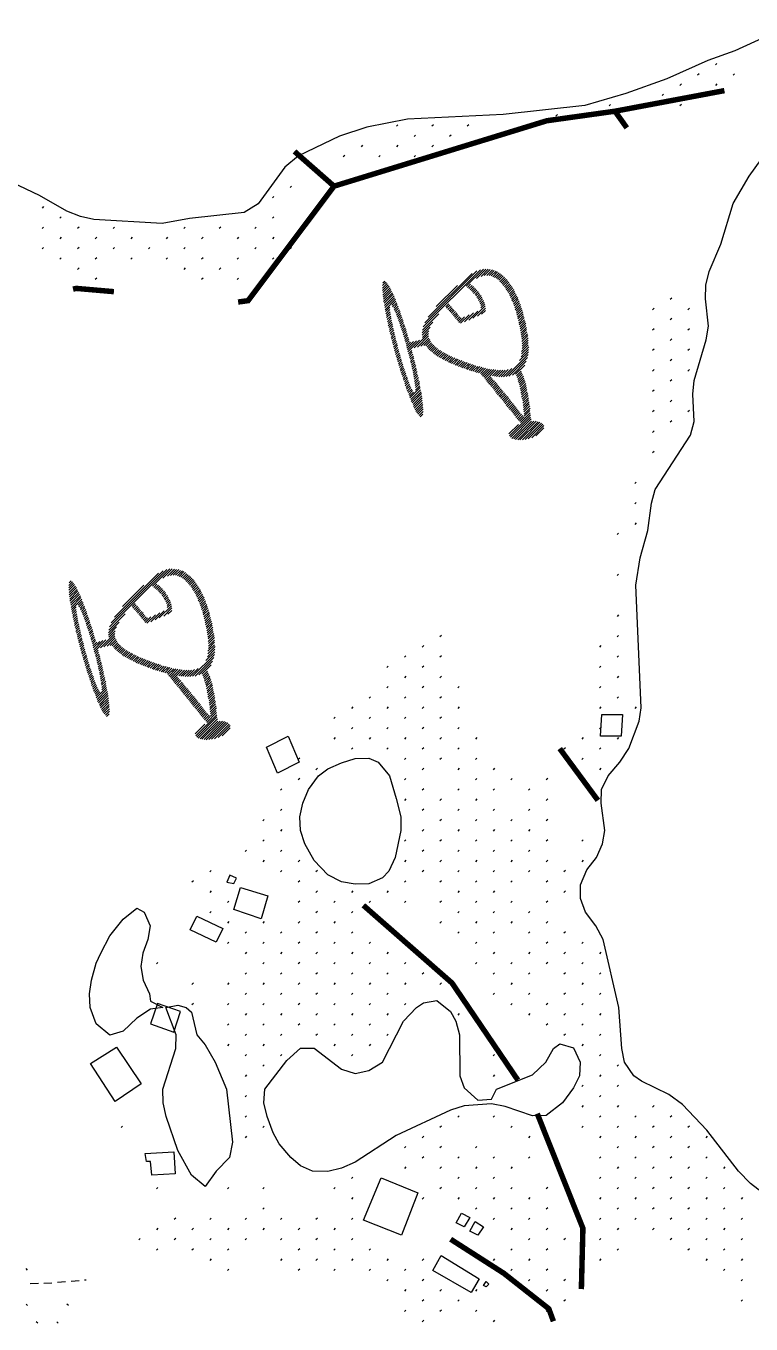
# Model space of a CAD drawing. Header units: millimetres. Extents: x -1 to 1201, y -1 to 901.
# Drawn here: x 820.7 to 927.1, y 426.7 to 617.2 of the extents above; entities that cross this region are included whole.
import ezdxf

# ---------------------------------------------------------------- set-up
doc = ezdxf.new("R2010")
doc.units = ezdxf.units.MM
doc.layers.add('ETCH', color=7, linetype='CONTINUOUS')
doc.layers.add('SCORE', color=5, linetype='CONTINUOUS')

msp = doc.modelspace()

# ---------------------------------------------------------------- linework, layer by layer
at = {"layer": 'ETCH'}
for points in [[(922.056, 611.65), (921.844, 611.438)], [(919.458, 610.15), (919.246, 609.938)], [(924.654, 610.15), (924.442, 609.938)], [(916.86, 608.65), (916.648, 608.438)], [(922.056, 608.65), (921.844, 608.438)], [(914.262, 607.15), (914.05, 606.938)], [(919.458, 607.15), (919.246, 606.938)], [(898.674, 604.15), (898.462, 603.938)], [(906.468, 605.65), (906.256, 605.438)], [(916.86, 605.65), (916.648, 605.438)], [(875.292, 602.65), (875.08, 602.438)], [(880.488, 602.65), (880.276, 602.438)], [(885.684, 602.65), (885.472, 602.438)], [(877.89, 601.15), (877.678, 600.938)], [(883.086, 601.15), (882.874, 600.938)], [(867.498, 598.15), (867.286, 597.938)], [(870.096, 599.65), (869.884, 599.438)], [(872.694, 598.15), (872.482, 597.938)], [(875.292, 599.65), (875.08, 599.438)], [(877.89, 598.15), (877.678, 597.938)], [(880.488, 599.65), (880.276, 599.438)], [(859.704, 593.65), (859.492, 593.438)], [(823.332, 590.65), (823.12, 590.438)], [(857.106, 592.15), (856.894, 591.938)], [(825.93, 589.15), (825.718, 588.938)], [(857.106, 589.15), (856.894, 588.938)], [(862.302, 589.15), (862.09, 588.938)], [(823.332, 587.65), (823.12, 587.438)], [(828.528, 587.65), (828.316, 587.438)], [(833.724, 587.65), (833.512, 587.438)], [(844.116, 587.65), (843.904, 587.438)], [(849.312, 587.65), (849.1, 587.438)], [(854.508, 587.65), (854.296, 587.438)], [(825.93, 586.15), (825.718, 585.938)], [(831.126, 586.15), (830.914, 585.938)], [(836.322, 586.15), (836.11, 585.938)], [(841.518, 586.15), (841.306, 585.938)], [(846.714, 586.15), (846.502, 585.938)], [(851.91, 586.15), (851.698, 585.938)], [(857.106, 586.15), (856.894, 585.938)], [(823.332, 584.65), (823.12, 584.438)], [(825.93, 583.15), (825.718, 582.938)], [(828.528, 584.65), (828.316, 584.438)], [(831.126, 583.15), (830.914, 582.938)], [(833.724, 584.65), (833.512, 584.438)], [(836.322, 583.15), (836.11, 582.938)], [(838.92, 584.65), (838.708, 584.438)], [(841.518, 583.15), (841.306, 582.938)], [(844.116, 584.65), (843.904, 584.438)], [(846.714, 583.15), (846.502, 582.938)], [(851.91, 583.15), (851.698, 582.938)], [(854.508, 584.65), (854.296, 584.438)], [(857.106, 583.15), (856.894, 582.938)], [(859.704, 584.65), (859.492, 584.438)], [(828.528, 581.65), (828.316, 581.438)], [(844.116, 581.65), (843.904, 581.438)], [(849.312, 581.65), (849.1, 581.438)], [(879, 572.99), (887.4, 581.39)], [(879.24, 573.58), (886.88, 581.22)], [(885.32, 578.95), (887.84, 581.47)], [(886.84, 580.12), (888.2, 581.48)], [(887.48, 580.41), (888.52, 581.45)], [(887.96, 580.53), (888.84, 581.41)], [(888.32, 580.54), (889.16, 581.38)], [(888.68, 580.55), (889.4, 581.27)], [(888.96, 580.47), (889.68, 581.19)], [(889.2, 580.36), (889.92, 581.08)], [(831.126, 580.15), (830.914, 579.938)], [(846.714, 580.15), (846.502, 579.938)], [(851.91, 580.15), (851.698, 579.938)], [(873.04, 579.05), (873.56, 579.57)], [(873.04, 578.69), (873.72, 579.37)], [(873.04, 578.34), (873.88, 579.18)], [(873.08, 579.44), (873.36, 579.72)], [(879.72, 574.41), (886.16, 580.85)], [(880.92, 575.97), (884.04, 579.09)], [(885.48, 578.76), (885.96, 579.24)], [(885.68, 578.61), (886.16, 579.09)], [(889.44, 580.25), (890.12, 580.93)], [(889.68, 580.13), (890.32, 580.77)], [(889.88, 579.98), (890.52, 580.62)], [(890.08, 579.83), (890.72, 580.47)], [(890.24, 579.63), (890.92, 580.31)], [(890.44, 579.48), (891.08, 580.12)], [(890.6, 579.28), (891.28, 579.96)], [(890.75, 579.08), (891.43, 579.76)], [(890.9, 578.88), (891.58, 579.56)], [(891.06, 578.68), (891.7, 579.32)], [(891.17, 578.44), (891.85, 579.12)], [(873.08, 578.03), (874, 578.95)], [(873.08, 577.67), (874.16, 578.75)], [(873.12, 577.36), (874.24, 578.48)], [(873.16, 577.05), (874.36, 578.25)], [(873.2, 576.73), (874.48, 578.01)], [(873.28, 576.46), (874.6, 577.78)], [(873.32, 576.15), (874.72, 577.55)], [(873.36, 575.83), (874.8, 577.27)], [(885.88, 578.45), (886.36, 578.93)], [(886.08, 578.3), (886.52, 578.74)], [(886.24, 578.11), (886.72, 578.59)], [(886.4, 577.91), (886.88, 578.39)], [(886.6, 577.76), (887.04, 578.2)], [(886.72, 577.53), (887.2, 578.01)], [(886.88, 577.33), (887.32, 577.77)], [(887, 577.1), (887.48, 577.58)], [(887.12, 576.87), (887.6, 577.35)], [(891.32, 578.24), (892, 578.92)], [(891.48, 578.04), (892.16, 578.72)], [(891.59, 577.8), (892.27, 578.48)], [(891.7, 577.56), (892.38, 578.24)], [(891.82, 577.32), (892.5, 578)], [(891.93, 577.08), (892.61, 577.76)], [(892, 576.8), (892.72, 577.52)], [(892.16, 576.6), (892.88, 577.32)], [(915.446, 577.22), (915.234, 577.007)], [(873.4, 575.52), (874.92, 577.04)], [(873.48, 575.25), (874.12, 575.89)], [(873.52, 574.93), (874.12, 575.53)], [(874.4, 576.17), (875, 576.77)], [(874.52, 575.93), (875.12, 576.53)], [(874.68, 575.74), (875.2, 576.26)], [(874.76, 575.47), (875.32, 576.03)], [(874.88, 575.23), (875.4, 575.75)], [(875, 575), (875.52, 575.52)], [(882.32, 575.95), (882.76, 576.39)], [(882.44, 575.72), (882.92, 576.2)], [(882.6, 575.53), (883.08, 576.01)], [(882.8, 575.37), (883.24, 575.81)], [(882.96, 575.18), (883.4, 575.62)], [(883.12, 574.99), (883.56, 575.43)], [(885.67, 574), (886.99, 575.32)], [(886.3, 574.28), (888.1, 576.08)], [(886.94, 574.56), (888.14, 575.76)], [(887.24, 576.63), (887.72, 577.11)], [(887.36, 576.4), (887.84, 576.88)], [(887.44, 576.12), (887.96, 576.64)], [(887.47, 575.8), (888.03, 576.36)], [(887.57, 574.84), (888.13, 575.4)], [(892.23, 576.32), (892.95, 577.04)], [(892.35, 576.08), (893.07, 576.8)], [(892.42, 575.8), (893.14, 576.52)], [(892.49, 575.52), (893.25, 576.28)], [(892.61, 575.28), (893.33, 576)], [(892.68, 575), (893.44, 575.76)], [(892.75, 574.72), (893.51, 575.48)], [(912.848, 575.72), (912.636, 575.507)], [(918.044, 575.72), (917.832, 575.507)], [(873.6, 574.66), (874.16, 575.22)], [(873.64, 574.35), (874.2, 574.91)], [(873.72, 574.07), (874.24, 574.59)], [(873.76, 573.76), (874.32, 574.32)], [(873.84, 573.48), (874.36, 574)], [(873.88, 573.17), (874.4, 573.69)], [(873.96, 572.9), (874.48, 573.42)], [(875.08, 574.72), (875.6, 575.24)], [(875.2, 574.49), (875.68, 574.97)], [(875.28, 574.22), (875.76, 574.7)], [(875.36, 573.94), (875.88, 574.46)], [(875.48, 573.71), (875.96, 574.19)], [(875.56, 573.44), (876.04, 573.92)], [(875.64, 573.16), (876.12, 573.64)], [(875.72, 572.89), (876.2, 573.37)], [(878.84, 572.12), (880.4, 573.68)], [(878.88, 572.51), (881.28, 574.91)], [(883.28, 574.79), (883.72, 575.23)], [(883.44, 574.6), (883.92, 575.08)], [(883.6, 574.41), (884.04, 574.85)], [(883.76, 574.21), (884.2, 574.65)], [(883.92, 574.02), (884.36, 574.46)], [(884.08, 573.83), (884.56, 574.31)], [(884.24, 573.63), (885.08, 574.47)], [(884.48, 573.52), (885.72, 574.76)], [(885.04, 573.72), (886.36, 575.04)], [(892.83, 574.44), (893.59, 575.2)], [(892.9, 574.16), (893.66, 574.92)], [(892.97, 573.88), (893.73, 574.64)], [(893.01, 573.56), (893.81, 574.36)], [(893.08, 573.28), (893.84, 574.04)], [(893.15, 573), (893.95, 573.8)], [(893.23, 572.72), (894.03, 573.52)], [(915.446, 574.22), (915.234, 574.007)], [(874.04, 572.62), (874.56, 573.14)], [(874.08, 572.31), (874.6, 572.83)], [(874.16, 572.04), (874.68, 572.56)], [(874.24, 571.76), (874.72, 572.24)], [(874.28, 571.45), (874.8, 571.97)], [(874.36, 571.18), (874.88, 571.7)], [(875.8, 572.62), (876.32, 573.14)], [(875.92, 572.38), (876.4, 572.86)], [(876, 572.11), (876.48, 572.59)], [(876.08, 571.84), (876.56, 572.32)], [(876.16, 571.56), (876.64, 572.04)], [(876.24, 571.29), (876.72, 571.77)], [(876.32, 571.01), (876.8, 571.49)], [(877.68, 569.9), (879.8, 572.02)], [(878.16, 570.03), (879.8, 571.67)], [(878.84, 571.77), (880.04, 572.97)], [(878.88, 571.45), (879.84, 572.41)], [(893.26, 572.4), (894.06, 573.2)], [(893.3, 572.08), (894.14, 572.92)], [(893.37, 571.8), (894.17, 572.6)], [(893.4, 571.48), (894.2, 572.28)], [(893.47, 570.84), (894.35, 571.72)], [(893.48, 571.2), (894.28, 572)], [(912.848, 572.72), (912.636, 572.507)], [(918.044, 572.72), (917.832, 572.507)], [(874.44, 570.9), (874.92, 571.38)], [(874.52, 570.63), (875, 571.11)], [(874.6, 570.36), (875.08, 570.84)], [(874.64, 570.04), (875.16, 570.56)], [(874.72, 569.77), (875.24, 570.29)], [(874.8, 569.49), (875.28, 569.97)], [(874.88, 569.22), (875.36, 569.7)], [(876.4, 570.74), (876.88, 571.22)], [(876.48, 570.47), (876.96, 570.95)], [(876.56, 570.19), (877.12, 570.75)], [(876.6, 569.88), (877.56, 570.84)], [(876.68, 569.61), (878.04, 570.97)], [(876.76, 569.33), (878.48, 571.05)], [(878.64, 570.15), (879.84, 571.35)], [(879.08, 570.24), (879.96, 571.12)], [(879.4, 570.21), (880.08, 570.89)], [(879.56, 570.01), (880.2, 570.65)], [(879.72, 569.82), (880.36, 570.46)], [(879.88, 569.63), (880.56, 570.31)], [(880.08, 569.47), (880.72, 570.11)], [(880.28, 569.32), (880.92, 569.96)], [(880.48, 569.16), (881.12, 569.8)], [(880.67, 569), (881.31, 569.64)], [(893.35, 568.6), (894.43, 569.68)], [(893.44, 569.4), (894.4, 570.36)], [(893.44, 569.04), (894.48, 570.08)], [(893.49, 569.8), (894.41, 570.72)], [(893.5, 570.52), (894.38, 571.4)], [(893.5, 570.16), (894.38, 571.04)], [(912.848, 569.72), (912.636, 569.507)], [(915.446, 571.22), (915.234, 571.007)], [(918.044, 569.72), (917.832, 569.507)], [(874.96, 568.95), (875.44, 569.43)], [(875.04, 568.67), (875.52, 569.15)], [(875.12, 568.4), (875.6, 568.88)], [(875.2, 568.13), (875.68, 568.61)], [(875.28, 567.85), (875.76, 568.33)], [(875.36, 567.58), (875.84, 568.06)], [(875.44, 567.31), (875.92, 567.79)], [(876.84, 569.06), (877.32, 569.54)], [(876.92, 568.79), (877.4, 569.27)], [(877, 568.51), (877.48, 568.99)], [(877.08, 568.24), (877.56, 568.72)], [(877.12, 567.93), (877.64, 568.45)], [(877.2, 567.65), (877.68, 568.13)], [(877.28, 567.38), (877.76, 567.86)], [(880.86, 568.84), (881.54, 569.52)], [(881.06, 568.68), (881.74, 569.36)], [(881.29, 568.56), (881.97, 569.24)], [(881.52, 568.44), (882.2, 569.12)], [(881.76, 568.32), (882.44, 569)], [(881.99, 568.2), (882.67, 568.88)], [(882.22, 568.08), (882.9, 568.76)], [(882.46, 567.96), (883.14, 568.64)], [(882.69, 567.84), (883.37, 568.52)], [(882.92, 567.72), (883.64, 568.44)], [(883.16, 567.6), (883.88, 568.32)], [(883.43, 567.52), (884.15, 568.24)], [(883.67, 567.4), (884.39, 568.12)], [(883.94, 567.32), (884.66, 568.04)], [(884.17, 567.2), (884.89, 567.92)], [(884.45, 567.12), (885.17, 567.84)], [(884.68, 567), (885.44, 567.76)], [(891.18, 565.72), (894.38, 568.92)], [(891.57, 565.76), (894.29, 568.48)], [(892.08, 565.92), (894.12, 567.96)], [(893.14, 568.04), (894.42, 569.32)], [(915.446, 568.22), (915.234, 568.007)], [(875.52, 567.03), (876, 567.51)], [(875.6, 566.76), (876.08, 567.24)], [(875.68, 566.49), (876.16, 566.97)], [(875.76, 566.21), (876.28, 566.73)], [(875.88, 565.98), (876.36, 566.46)], [(875.96, 565.71), (876.44, 566.19)], [(876.04, 565.43), (876.52, 565.91)], [(877.32, 567.07), (877.84, 567.59)], [(877.4, 566.79), (877.92, 567.31)], [(877.48, 566.52), (877.96, 567)], [(877.52, 566.2), (878.04, 566.72)], [(877.59, 565.92), (878.11, 566.44)], [(877.62, 565.6), (878.14, 566.12)], [(877.7, 565.32), (878.22, 565.84)], [(884.95, 566.92), (885.67, 567.64)], [(885.23, 566.84), (885.95, 567.56)], [(885.46, 566.72), (886.22, 567.48)], [(885.73, 566.64), (886.49, 567.4)], [(886.01, 566.56), (886.73, 567.28)], [(886.28, 566.48), (887, 567.2)], [(886.55, 566.4), (887.31, 567.16)], [(886.83, 566.32), (887.59, 567.08)], [(887.1, 566.24), (887.86, 567)], [(887.38, 566.16), (888.14, 566.92)], [(887.53, 565.96), (888.41, 566.84)], [(887.68, 565.76), (888.72, 566.8)], [(887.88, 565.6), (889.04, 566.76)], [(888.03, 565.4), (889.35, 566.72)], [(888.18, 565.2), (889.66, 566.68)], [(889.14, 565.8), (889.98, 566.64)], [(889.45, 565.76), (890.33, 566.64)], [(889.76, 565.72), (890.68, 566.64)], [(890.08, 565.68), (891.04, 566.64)], [(890.43, 565.68), (891.47, 566.72)], [(890.78, 565.68), (891.98, 566.88)], [(892.56, 566.04), (893.92, 567.4)], [(892.67, 565.8), (893.35, 566.48)], [(892.79, 565.56), (893.47, 566.24)], [(892.86, 565.28), (893.58, 566)], [(892.93, 565), (893.69, 565.76)], [(912.848, 566.72), (912.636, 566.507)], [(918.044, 566.72), (917.832, 566.507)], [(876.12, 565.16), (876.64, 565.68)], [(876.24, 564.92), (876.72, 565.4)], [(876.31, 564.64), (876.79, 565.12)], [(876.38, 564.36), (876.9, 564.88)], [(876.5, 564.12), (876.98, 564.6)], [(876.57, 563.84), (877.09, 564.36)], [(876.64, 563.56), (877.2, 564.12)], [(876.8, 563.36), (877.32, 563.88)], [(877.06, 562.56), (878.58, 564.08)], [(877.73, 565), (878.29, 565.56)], [(877.76, 564.68), (878.32, 565.24)], [(877.84, 564.4), (878.44, 565)], [(877.86, 563.72), (878.5, 564.36)], [(877.87, 564.08), (878.47, 564.68)], [(888.34, 565), (888.98, 565.64)], [(888.49, 564.8), (889.13, 565.44)], [(888.64, 564.6), (889.28, 565.24)], [(888.84, 564.44), (889.48, 565.08)], [(888.99, 564.24), (889.63, 564.88)], [(889.14, 564.04), (889.78, 564.68)], [(889.3, 563.84), (889.94, 564.48)], [(889.45, 563.64), (890.09, 564.28)], [(889.6, 563.44), (890.24, 564.08)], [(889.76, 563.24), (890.44, 563.92)], [(893.01, 564.72), (893.77, 565.48)], [(893.12, 564.48), (893.88, 565.24)], [(893.19, 564.2), (893.95, 564.96)], [(893.23, 563.88), (894.03, 564.68)], [(893.3, 563.6), (894.1, 564.4)], [(893.33, 563.28), (894.13, 564.08)], [(915.446, 565.22), (915.234, 565.007)], [(876.87, 563.08), (877.43, 563.64)], [(876.98, 562.84), (877.58, 563.44)], [(877.17, 562.32), (878.61, 563.76)], [(877.24, 562.04), (878.68, 563.48)], [(877.4, 561.84), (878.76, 563.2)], [(877.51, 561.6), (878.79, 562.88)], [(877.59, 561.32), (878.83, 562.56)], [(877.7, 561.08), (878.86, 562.24)], [(889.91, 563.04), (890.59, 563.72)], [(890.07, 562.84), (890.75, 563.52)], [(890.26, 562.68), (890.9, 563.32)], [(890.41, 562.48), (891.05, 563.12)], [(890.57, 562.28), (891.21, 562.92)], [(890.72, 562.08), (891.4, 562.76)], [(890.87, 561.88), (891.55, 562.56)], [(891.03, 561.68), (891.71, 562.36)], [(891.18, 561.48), (891.86, 562.16)], [(891.33, 561.28), (892.01, 561.96)], [(893.41, 563), (894.21, 563.8)], [(893.44, 562.68), (894.24, 563.48)], [(893.51, 562.4), (894.35, 563.24)], [(893.59, 562.12), (894.39, 562.92)], [(893.62, 561.8), (894.42, 562.6)], [(893.66, 561.48), (894.46, 562.28)], [(893.69, 561.16), (894.53, 562)], [(912.848, 563.72), (912.636, 563.507)], [(915.446, 562.22), (915.234, 562.007)], [(877.81, 560.84), (878.89, 561.92)], [(877.93, 560.6), (878.93, 561.6)], [(878.08, 560.4), (878.96, 561.28)], [(878.23, 560.2), (878.99, 560.96)], [(878.39, 560), (878.99, 560.6)], [(878.54, 559.8), (878.94, 560.2)], [(891.49, 561.08), (892.17, 561.76)], [(891.64, 560.88), (892.32, 561.56)], [(891.65, 557), (894.73, 560.08)], [(891.83, 560.72), (892.47, 561.36)], [(891.99, 560.52), (892.63, 561.16)], [(892.14, 560.32), (892.78, 560.96)], [(892.3, 560.12), (892.94, 560.76)], [(892.45, 559.92), (893.09, 560.56)], [(892.6, 559.72), (893.24, 560.36)], [(892.76, 559.52), (893.44, 560.2)], [(893.26, 558.96), (894.7, 560.4)], [(893.72, 560.84), (894.56, 561.68)], [(893.76, 560.52), (894.64, 561.4)], [(893.79, 560.2), (894.67, 561.08)], [(893.82, 559.88), (894.66, 560.72)], [(912.848, 560.72), (912.636, 560.507)], [(918.044, 560.72), (917.832, 560.507)], [(891.58, 557.28), (892.98, 558.68)], [(891.8, 556.8), (894.76, 559.76)], [(892, 556.64), (894.84, 559.48)], [(892.27, 556.56), (894.87, 559.16)], [(892.54, 556.48), (895.22, 559.16)], [(892.86, 556.44), (895.58, 559.16)], [(892.91, 559.32), (893.59, 560)], [(893.1, 559.16), (893.74, 559.8)], [(893.17, 556.4), (895.85, 559.08)], [(893.56, 556.44), (896.12, 559)], [(893.96, 556.48), (896.36, 558.88)], [(894.39, 556.56), (896.55, 558.72)], [(894.91, 556.72), (896.71, 558.52)], [(895.54, 557), (896.7, 558.16)], [(915.446, 559.22), (915.234, 559.007)], [(912.848, 557.72), (912.636, 557.507)], [(912.848, 554.72), (912.636, 554.507)], [(910.25, 550.22), (910.038, 550.007)], [(910.25, 547.22), (910.038, 547.007)], [(910.25, 544.22), (910.038, 544.007)], [(907.652, 542.72), (907.44, 542.507)], [(833, 528.99), (841.4, 537.39)], [(833.24, 529.58), (840.88, 537.22)], [(839.32, 534.95), (841.84, 537.47)], [(840.84, 536.12), (842.2, 537.48)], [(841.48, 536.41), (842.52, 537.45)], [(841.96, 536.53), (842.84, 537.41)], [(842.32, 536.54), (843.16, 537.38)], [(842.68, 536.55), (843.4, 537.27)], [(842.96, 536.47), (843.68, 537.19)], [(827.04, 535.05), (827.56, 535.57)], [(827.04, 534.69), (827.72, 535.37)], [(827.08, 535.44), (827.36, 535.72)], [(833.72, 530.41), (840.16, 536.85)], [(843.2, 536.36), (843.92, 537.08)], [(843.44, 536.25), (844.12, 536.93)], [(843.68, 536.13), (844.32, 536.77)], [(843.88, 535.98), (844.52, 536.62)], [(844.08, 535.83), (844.72, 536.47)], [(844.24, 535.63), (844.92, 536.31)], [(844.44, 535.48), (845.08, 536.12)], [(844.6, 535.28), (845.28, 535.96)], [(844.75, 535.08), (845.43, 535.76)], [(844.9, 534.88), (845.58, 535.56)], [(845.06, 534.68), (845.7, 535.32)], [(907.652, 536.72), (907.44, 536.507)], [(827.04, 534.34), (827.88, 535.18)], [(827.08, 534.03), (828, 534.95)], [(827.08, 533.67), (828.16, 534.75)], [(827.12, 533.36), (828.24, 534.48)], [(827.16, 533.05), (828.36, 534.25)], [(827.2, 532.73), (828.48, 534.01)], [(827.28, 532.46), (828.6, 533.78)], [(827.32, 532.15), (828.72, 533.55)], [(834.92, 531.97), (838.04, 535.09)], [(839.48, 534.76), (839.96, 535.24)], [(839.68, 534.61), (840.16, 535.09)], [(839.88, 534.45), (840.36, 534.93)], [(840.08, 534.3), (840.52, 534.74)], [(840.24, 534.11), (840.72, 534.59)], [(840.4, 533.91), (840.88, 534.39)], [(840.6, 533.76), (841.04, 534.2)], [(840.72, 533.53), (841.2, 534.01)], [(840.88, 533.33), (841.32, 533.77)], [(841, 533.1), (841.48, 533.58)], [(845.17, 534.44), (845.85, 535.12)], [(845.32, 534.24), (846, 534.92)], [(845.48, 534.04), (846.16, 534.72)], [(845.59, 533.8), (846.27, 534.48)], [(845.7, 533.56), (846.38, 534.24)], [(845.82, 533.32), (846.5, 534)], [(845.93, 533.08), (846.61, 533.76)], [(846, 532.8), (846.72, 533.52)], [(827.36, 531.83), (828.8, 533.27)], [(827.4, 531.52), (828.92, 533.04)], [(827.48, 531.25), (828.12, 531.89)], [(827.52, 530.93), (828.12, 531.53)], [(828.4, 532.17), (829, 532.77)], [(828.52, 531.93), (829.12, 532.53)], [(828.68, 531.74), (829.2, 532.26)], [(828.76, 531.47), (829.32, 532.03)], [(828.88, 531.23), (829.4, 531.75)], [(829, 531), (829.52, 531.52)], [(836.32, 531.95), (836.76, 532.39)], [(836.44, 531.72), (836.92, 532.2)], [(836.6, 531.53), (837.08, 532.01)], [(836.8, 531.37), (837.24, 531.81)], [(836.96, 531.18), (837.4, 531.62)], [(840.3, 530.28), (842.1, 532.08)], [(840.94, 530.56), (842.14, 531.76)], [(841.12, 532.87), (841.6, 533.35)], [(841.24, 532.63), (841.72, 533.11)], [(841.36, 532.4), (841.84, 532.88)], [(841.44, 532.12), (841.96, 532.64)], [(841.47, 531.8), (842.03, 532.36)], [(846.16, 532.6), (846.88, 533.32)], [(846.23, 532.32), (846.95, 533.04)], [(846.35, 532.08), (847.07, 532.8)], [(846.42, 531.8), (847.14, 532.52)], [(846.49, 531.52), (847.25, 532.28)], [(846.61, 531.28), (847.33, 532)], [(846.68, 531), (847.44, 531.76)], [(846.75, 530.72), (847.51, 531.48)], [(827.6, 530.66), (828.16, 531.22)], [(827.64, 530.35), (828.2, 530.91)], [(827.72, 530.07), (828.24, 530.59)], [(827.76, 529.76), (828.32, 530.32)], [(827.84, 529.48), (828.36, 530)], [(827.88, 529.17), (828.4, 529.69)], [(829.08, 530.72), (829.6, 531.24)], [(829.2, 530.49), (829.68, 530.97)], [(829.28, 530.22), (829.76, 530.7)], [(829.36, 529.94), (829.88, 530.46)], [(829.48, 529.71), (829.96, 530.19)], [(829.56, 529.44), (830.04, 529.92)], [(829.64, 529.16), (830.12, 529.64)], [(832.84, 528.12), (834.4, 529.68)], [(832.88, 528.51), (835.28, 530.91)], [(837.12, 530.99), (837.56, 531.43)], [(837.28, 530.79), (837.72, 531.23)], [(837.44, 530.6), (837.92, 531.08)], [(837.6, 530.41), (838.04, 530.85)], [(837.76, 530.21), (838.2, 530.65)], [(837.92, 530.02), (838.36, 530.46)], [(838.08, 529.83), (838.56, 530.31)], [(838.24, 529.63), (839.08, 530.47)], [(838.48, 529.52), (839.72, 530.76)], [(839.04, 529.72), (840.36, 531.04)], [(839.67, 530), (840.99, 531.32)], [(841.57, 530.84), (842.13, 531.4)], [(846.83, 530.44), (847.59, 531.2)], [(846.9, 530.16), (847.66, 530.92)], [(846.97, 529.88), (847.73, 530.64)], [(847.01, 529.56), (847.81, 530.36)], [(847.08, 529.28), (847.84, 530.04)], [(847.15, 529), (847.95, 529.8)], [(907.652, 530.72), (907.44, 530.507)], [(827.96, 528.9), (828.48, 529.42)], [(828.04, 528.62), (828.56, 529.14)], [(828.08, 528.31), (828.6, 528.83)], [(828.16, 528.04), (828.68, 528.56)], [(828.24, 527.76), (828.72, 528.24)], [(828.28, 527.45), (828.8, 527.97)], [(828.36, 527.18), (828.88, 527.7)], [(829.72, 528.89), (830.2, 529.37)], [(829.8, 528.62), (830.32, 529.14)], [(829.92, 528.38), (830.4, 528.86)], [(830, 528.11), (830.48, 528.59)], [(830.08, 527.84), (830.56, 528.32)], [(830.16, 527.56), (830.64, 528.04)], [(830.24, 527.29), (830.72, 527.77)], [(831.68, 525.9), (833.8, 528.02)], [(832.16, 526.03), (833.8, 527.67)], [(832.84, 527.77), (834.04, 528.97)], [(832.88, 527.45), (833.84, 528.41)], [(847.23, 528.72), (848.03, 529.52)], [(847.26, 528.4), (848.06, 529.2)], [(847.3, 528.08), (848.14, 528.92)], [(847.37, 527.8), (848.17, 528.6)], [(847.4, 527.48), (848.2, 528.28)], [(847.47, 526.84), (848.35, 527.72)], [(847.48, 527.2), (848.28, 528)], [(881.672, 527.72), (881.46, 527.507)], [(907.652, 527.72), (907.44, 527.507)], [(828.44, 526.9), (828.92, 527.38)], [(828.52, 526.63), (829, 527.11)], [(828.6, 526.36), (829.08, 526.84)], [(828.64, 526.04), (829.16, 526.56)], [(828.72, 525.77), (829.24, 526.29)], [(828.8, 525.49), (829.28, 525.97)], [(830.32, 527.01), (830.8, 527.49)], [(830.4, 526.74), (830.88, 527.22)], [(830.48, 526.47), (830.96, 526.95)], [(830.56, 526.19), (831.12, 526.75)], [(830.6, 525.88), (831.56, 526.84)], [(830.68, 525.61), (832.04, 526.97)], [(830.76, 525.33), (832.48, 527.05)], [(832.64, 526.15), (833.84, 527.35)], [(833.08, 526.24), (833.96, 527.12)], [(833.4, 526.21), (834.08, 526.89)], [(833.56, 526.01), (834.2, 526.65)], [(833.72, 525.82), (834.36, 526.46)], [(833.88, 525.63), (834.56, 526.31)], [(834.08, 525.47), (834.72, 526.11)], [(834.28, 525.32), (834.92, 525.96)], [(834.48, 525.16), (835.12, 525.8)], [(847.44, 525.4), (848.4, 526.36)], [(847.44, 525.04), (848.48, 526.08)], [(847.49, 525.8), (848.41, 526.72)], [(847.5, 526.52), (848.38, 527.4)], [(847.5, 526.16), (848.38, 527.04)], [(879.074, 526.22), (878.862, 526.007)], [(905.054, 526.22), (904.842, 526.007)], [(828.88, 525.22), (829.36, 525.7)], [(828.96, 524.95), (829.44, 525.43)], [(829.04, 524.67), (829.52, 525.15)], [(829.12, 524.4), (829.6, 524.88)], [(829.2, 524.13), (829.68, 524.61)], [(829.28, 523.85), (829.76, 524.33)], [(829.36, 523.58), (829.84, 524.06)], [(830.84, 525.06), (831.32, 525.54)], [(830.92, 524.79), (831.4, 525.27)], [(831, 524.51), (831.48, 524.99)], [(831.08, 524.24), (831.56, 524.72)], [(831.12, 523.93), (831.64, 524.45)], [(831.2, 523.65), (831.68, 524.13)], [(831.28, 523.38), (831.76, 523.86)], [(834.67, 525), (835.31, 525.64)], [(834.86, 524.84), (835.54, 525.52)], [(835.06, 524.68), (835.74, 525.36)], [(835.29, 524.56), (835.97, 525.24)], [(835.52, 524.44), (836.2, 525.12)], [(835.76, 524.32), (836.44, 525)], [(835.99, 524.2), (836.67, 524.88)], [(836.22, 524.08), (836.9, 524.76)], [(836.46, 523.96), (837.14, 524.64)], [(836.69, 523.84), (837.37, 524.52)], [(836.92, 523.72), (837.64, 524.44)], [(837.16, 523.6), (837.88, 524.32)], [(837.43, 523.52), (838.15, 524.24)], [(837.67, 523.4), (838.39, 524.12)], [(837.94, 523.32), (838.66, 524.04)], [(838.17, 523.2), (838.89, 523.92)], [(845.18, 521.72), (848.38, 524.92)], [(845.57, 521.76), (848.29, 524.48)], [(846.08, 521.92), (848.12, 523.96)], [(847.14, 524.04), (848.42, 525.32)], [(847.35, 524.6), (848.43, 525.68)], [(876.476, 524.72), (876.264, 524.507)], [(881.672, 524.72), (881.46, 524.507)], [(907.652, 524.72), (907.44, 524.507)], [(829.44, 523.31), (829.92, 523.79)], [(829.52, 523.03), (830, 523.51)], [(829.6, 522.76), (830.08, 523.24)], [(829.68, 522.49), (830.16, 522.97)], [(829.76, 522.21), (830.28, 522.73)], [(829.88, 521.98), (830.36, 522.46)], [(829.96, 521.71), (830.44, 522.19)], [(831.32, 523.07), (831.84, 523.59)], [(831.4, 522.79), (831.92, 523.31)], [(831.48, 522.52), (831.96, 523)], [(831.52, 522.2), (832.04, 522.72)], [(831.59, 521.92), (832.11, 522.44)], [(831.62, 521.6), (832.14, 522.12)], [(838.45, 523.12), (839.17, 523.84)], [(838.68, 523), (839.44, 523.76)], [(838.95, 522.92), (839.67, 523.64)], [(839.23, 522.84), (839.95, 523.56)], [(839.46, 522.72), (840.22, 523.48)], [(839.73, 522.64), (840.49, 523.4)], [(840.01, 522.56), (840.73, 523.28)], [(840.28, 522.48), (841, 523.2)], [(840.55, 522.4), (841.31, 523.16)], [(840.83, 522.32), (841.59, 523.08)], [(841.1, 522.24), (841.86, 523)], [(841.38, 522.16), (842.14, 522.92)], [(841.53, 521.96), (842.41, 522.84)], [(841.68, 521.76), (842.72, 522.8)], [(841.88, 521.6), (843.04, 522.76)], [(842.03, 521.4), (843.35, 522.72)], [(842.18, 521.2), (843.66, 522.68)], [(843.14, 521.8), (843.98, 522.64)], [(843.45, 521.76), (844.33, 522.64)], [(843.76, 521.72), (844.68, 522.64)], [(844.08, 521.68), (845.04, 522.64)], [(844.43, 521.68), (845.47, 522.72)], [(844.78, 521.68), (845.98, 522.88)], [(846.56, 522.04), (847.92, 523.4)], [(846.67, 521.8), (847.35, 522.48)], [(846.79, 521.56), (847.47, 522.24)], [(846.86, 521.28), (847.58, 522)], [(873.878, 523.22), (873.666, 523.007)], [(879.074, 523.22), (878.862, 523.007)], [(905.054, 523.22), (904.842, 523.007)], [(830.04, 521.43), (830.52, 521.91)], [(830.12, 521.16), (830.64, 521.68)], [(830.24, 520.92), (830.72, 521.4)], [(830.31, 520.64), (830.79, 521.12)], [(830.38, 520.36), (830.9, 520.88)], [(830.5, 520.12), (830.98, 520.6)], [(830.57, 519.84), (831.09, 520.36)], [(830.64, 519.56), (831.2, 520.12)], [(831.06, 518.56), (832.58, 520.08)], [(831.7, 521.32), (832.22, 521.84)], [(831.73, 521), (832.29, 521.56)], [(831.76, 520.68), (832.32, 521.24)], [(831.84, 520.4), (832.44, 521)], [(831.86, 519.72), (832.5, 520.36)], [(831.87, 520.08), (832.47, 520.68)], [(842.34, 521), (842.98, 521.64)], [(842.49, 520.8), (843.13, 521.44)], [(842.64, 520.6), (843.28, 521.24)], [(842.84, 520.44), (843.48, 521.08)], [(842.99, 520.24), (843.63, 520.88)], [(843.14, 520.04), (843.78, 520.68)], [(843.3, 519.84), (843.94, 520.48)], [(843.45, 519.64), (844.09, 520.28)], [(843.6, 519.44), (844.24, 520.08)], [(846.93, 521), (847.69, 521.76)], [(847.01, 520.72), (847.77, 521.48)], [(847.12, 520.48), (847.88, 521.24)], [(847.19, 520.2), (847.95, 520.96)], [(847.23, 519.88), (848.03, 520.68)], [(847.3, 519.6), (848.1, 520.4)], [(847.33, 519.28), (848.13, 520.08)], [(873.878, 520.22), (873.666, 520.007)], [(876.476, 521.72), (876.264, 521.507)], [(879.074, 520.22), (878.862, 520.007)], [(881.672, 521.72), (881.46, 521.507)], [(884.27, 520.22), (884.058, 520.007)], [(905.054, 520.22), (904.842, 520.007)], [(907.652, 521.72), (907.44, 521.507)], [(830.8, 519.36), (831.32, 519.88)], [(830.87, 519.08), (831.43, 519.64)], [(830.98, 518.84), (831.58, 519.44)], [(831.17, 518.32), (832.61, 519.76)], [(831.24, 518.04), (832.68, 519.48)], [(831.4, 517.84), (832.76, 519.2)], [(831.51, 517.6), (832.79, 518.88)], [(831.59, 517.32), (832.83, 518.56)], [(831.7, 517.08), (832.86, 518.24)], [(843.76, 519.24), (844.44, 519.92)], [(843.91, 519.04), (844.59, 519.72)], [(844.07, 518.84), (844.75, 519.52)], [(844.26, 518.68), (844.9, 519.32)], [(844.41, 518.48), (845.05, 519.12)], [(844.57, 518.28), (845.21, 518.92)], [(844.72, 518.08), (845.4, 518.76)], [(844.87, 517.88), (845.55, 518.56)], [(845.03, 517.68), (845.71, 518.36)], [(845.18, 517.48), (845.86, 518.16)], [(847.41, 519), (848.21, 519.8)], [(847.44, 518.68), (848.24, 519.48)], [(847.51, 518.4), (848.35, 519.24)], [(847.59, 518.12), (848.39, 518.92)], [(847.62, 517.8), (848.42, 518.6)], [(847.66, 517.48), (848.46, 518.28)], [(871.28, 518.72), (871.068, 518.507)], [(876.476, 518.72), (876.264, 518.507)], [(881.672, 518.72), (881.46, 518.507)], [(907.652, 518.72), (907.44, 518.507)], [(831.81, 516.84), (832.89, 517.92)], [(831.93, 516.6), (832.93, 517.6)], [(832.08, 516.4), (832.96, 517.28)], [(832.23, 516.2), (832.99, 516.96)], [(832.39, 516), (832.99, 516.6)], [(845.33, 517.28), (846.01, 517.96)], [(845.49, 517.08), (846.17, 517.76)], [(845.64, 516.88), (846.32, 517.56)], [(845.83, 516.72), (846.47, 517.36)], [(845.99, 516.52), (846.63, 517.16)], [(846.14, 516.32), (846.78, 516.96)], [(846.3, 516.12), (846.94, 516.76)], [(846.45, 515.92), (847.09, 516.56)], [(846.6, 515.72), (847.24, 516.36)], [(847.26, 514.96), (848.7, 516.4)], [(847.69, 517.16), (848.53, 518)], [(847.72, 516.84), (848.56, 517.68)], [(847.76, 516.52), (848.64, 517.4)], [(847.79, 516.2), (848.67, 517.08)], [(847.82, 515.88), (848.66, 516.72)], [(868.682, 517.22), (868.47, 517.007)], [(873.878, 517.22), (873.666, 517.007)], [(879.074, 517.22), (878.862, 517.007)], [(884.27, 517.22), (884.058, 517.007)], [(905.054, 517.22), (904.842, 517.007)], [(910.25, 517.22), (910.038, 517.007)], [(832.54, 515.8), (832.94, 516.2)], [(845.58, 513.28), (846.98, 514.68)], [(845.65, 513), (848.73, 516.08)], [(845.8, 512.8), (848.76, 515.76)], [(846, 512.64), (848.84, 515.48)], [(846.27, 512.56), (848.87, 515.16)], [(846.54, 512.48), (849.22, 515.16)], [(846.76, 515.52), (847.44, 516.2)], [(846.86, 512.44), (849.58, 515.16)], [(846.91, 515.32), (847.59, 516)], [(847.1, 515.16), (847.74, 515.8)], [(847.17, 512.4), (849.85, 515.08)], [(847.56, 512.44), (850.12, 515)], [(847.96, 512.48), (850.36, 514.88)], [(848.39, 512.56), (850.55, 514.72)], [(848.91, 512.72), (850.71, 514.52)], [(866.084, 515.72), (865.872, 515.507)], [(871.28, 515.72), (871.068, 515.507)], [(876.476, 515.72), (876.264, 515.507)], [(881.672, 515.72), (881.46, 515.507)], [(849.54, 513), (850.7, 514.16)], [(866.084, 512.72), (865.872, 512.507)], [(868.682, 514.22), (868.47, 514.007)], [(871.28, 512.72), (871.068, 512.507)], [(873.878, 514.22), (873.666, 514.007)], [(876.476, 512.72), (876.264, 512.507)], [(879.074, 514.22), (878.862, 514.007)], [(881.672, 512.72), (881.46, 512.507)], [(884.27, 514.22), (884.058, 514.007)], [(886.868, 512.72), (886.656, 512.507)], [(902.456, 512.72), (902.244, 512.507)], [(905.054, 514.22), (904.842, 514.007)], [(907.652, 512.72), (907.44, 512.507)], [(868.682, 511.22), (868.47, 511.007)], [(873.878, 511.22), (873.666, 511.007)], [(879.074, 511.22), (878.862, 511.007)], [(884.27, 511.22), (884.058, 511.007)], [(899.858, 511.22), (899.646, 511.007)], [(905.054, 511.22), (904.842, 511.007)], [(860.888, 509.72), (860.676, 509.507)], [(876.476, 509.72), (876.264, 509.507)], [(881.672, 509.72), (881.46, 509.507)], [(886.868, 509.72), (886.656, 509.507)], [(902.456, 509.72), (902.244, 509.507)], [(860.888, 506.72), (860.676, 506.507)], [(863.486, 508.22), (863.274, 508.007)], [(876.476, 506.72), (876.264, 506.507)], [(879.074, 508.22), (878.862, 508.007)], [(884.27, 508.22), (884.058, 508.007)], [(886.868, 506.72), (886.656, 506.507)], [(889.466, 508.22), (889.254, 508.007)], [(892.064, 506.72), (891.852, 506.507)], [(897.26, 506.72), (897.048, 506.507)], [(902.456, 506.72), (902.244, 506.507)], [(905.054, 508.22), (904.842, 508.007)], [(858.29, 505.22), (858.078, 505.007)], [(879.074, 505.22), (878.862, 505.007)], [(884.27, 505.22), (884.058, 505.007)], [(889.466, 505.22), (889.254, 505.007)], [(894.662, 505.22), (894.45, 505.007)], [(876.476, 503.72), (876.264, 503.507)], [(881.672, 503.72), (881.46, 503.507)], [(886.868, 503.72), (886.656, 503.507)], [(897.26, 503.72), (897.048, 503.507)], [(858.29, 502.22), (858.078, 502.007)], [(879.074, 502.22), (878.862, 502.007)], [(884.27, 502.22), (884.058, 502.007)], [(889.466, 502.22), (889.254, 502.007)], [(894.662, 502.22), (894.45, 502.007)], [(855.692, 500.72), (855.48, 500.507)], [(858.29, 499.22), (858.078, 499.007)], [(879.074, 499.22), (878.862, 499.007)], [(881.672, 500.72), (881.46, 500.507)], [(884.27, 499.22), (884.058, 499.007)], [(886.868, 500.72), (886.656, 500.507)], [(889.466, 499.22), (889.254, 499.007)], [(892.064, 500.72), (891.852, 500.507)], [(894.662, 499.22), (894.45, 499.007)], [(897.26, 500.72), (897.048, 500.507)], [(855.692, 497.72), (855.48, 497.507)], [(876.476, 497.72), (876.264, 497.507)], [(881.672, 497.72), (881.46, 497.507)], [(886.868, 497.72), (886.656, 497.507)], [(892.064, 497.72), (891.852, 497.507)], [(897.26, 497.72), (897.048, 497.507)], [(902.456, 497.72), (902.244, 497.507)], [(853.094, 496.22), (852.882, 496.007)], [(858.29, 496.22), (858.078, 496.007)], [(879.074, 496.22), (878.862, 496.007)], [(884.27, 496.22), (884.058, 496.007)], [(889.466, 496.22), (889.254, 496.007)], [(894.662, 496.22), (894.45, 496.007)], [(855.692, 494.72), (855.48, 494.507)], [(860.888, 494.72), (860.676, 494.507)], [(876.476, 494.72), (876.264, 494.507)], [(881.672, 494.72), (881.46, 494.507)], [(886.868, 494.72), (886.656, 494.507)], [(892.064, 494.72), (891.852, 494.507)], [(897.26, 494.72), (897.048, 494.507)], [(902.456, 494.72), (902.244, 494.507)], [(845.3, 491.72), (845.088, 491.507)], [(847.898, 493.22), (847.686, 493.007)], [(858.29, 493.22), (858.078, 493.007)], [(860.888, 491.72), (860.676, 491.507)], [(863.486, 493.22), (863.274, 493.007)], [(876.476, 491.72), (876.264, 491.507)], [(879.074, 493.22), (878.862, 493.007)], [(881.672, 491.72), (881.46, 491.507)], [(884.27, 493.22), (884.058, 493.007)], [(886.868, 491.72), (886.656, 491.507)], [(889.466, 493.22), (889.254, 493.007)], [(892.064, 491.72), (891.852, 491.507)], [(894.662, 493.22), (894.45, 493.007)], [(897.26, 491.72), (897.048, 491.507)], [(899.858, 493.22), (899.646, 493.007)], [(847.898, 490.22), (847.686, 490.007)], [(863.486, 490.22), (863.274, 490.007)], [(868.682, 490.22), (868.47, 490.007)], [(873.878, 490.22), (873.666, 490.007)], [(884.27, 490.22), (884.058, 490.007)], [(889.466, 490.22), (889.254, 490.007)], [(899.858, 490.22), (899.646, 490.007)], [(850.496, 488.72), (850.284, 488.507)], [(860.888, 488.72), (860.676, 488.507)], [(866.084, 488.72), (865.872, 488.507)], [(871.28, 488.72), (871.068, 488.507)], [(876.476, 488.72), (876.264, 488.507)], [(881.672, 488.72), (881.46, 488.507)], [(886.868, 488.72), (886.656, 488.507)], [(892.064, 488.72), (891.852, 488.507)], [(897.26, 488.72), (897.048, 488.507)], [(847.898, 487.22), (847.686, 487.007)], [(863.486, 487.22), (863.274, 487.007)], [(868.682, 487.22), (868.47, 487.007)], [(884.27, 487.22), (884.058, 487.007)], [(889.466, 487.22), (889.254, 487.007)], [(894.662, 487.22), (894.45, 487.007)], [(850.496, 485.72), (850.284, 485.507)], [(853.094, 484.22), (852.882, 484.007)], [(855.692, 485.72), (855.48, 485.507)], [(858.29, 484.22), (858.078, 484.007)], [(860.888, 485.72), (860.676, 485.507)], [(863.486, 484.22), (863.274, 484.007)], [(866.084, 485.72), (865.872, 485.507)], [(868.682, 484.22), (868.47, 484.007)], [(881.672, 485.72), (881.46, 485.507)], [(884.27, 484.22), (884.058, 484.007)], [(886.868, 485.72), (886.656, 485.507)], [(889.466, 484.22), (889.254, 484.007)], [(892.064, 485.72), (891.852, 485.507)], [(894.662, 484.22), (894.45, 484.007)], [(897.26, 485.72), (897.048, 485.507)], [(899.858, 484.22), (899.646, 484.007)], [(850.496, 482.72), (850.284, 482.507)], [(855.692, 482.72), (855.48, 482.507)], [(860.888, 482.72), (860.676, 482.507)], [(866.084, 482.72), (865.872, 482.507)], [(871.28, 482.72), (871.068, 482.507)], [(886.868, 482.72), (886.656, 482.507)], [(897.26, 482.72), (897.048, 482.507)], [(902.456, 482.72), (902.244, 482.507)], [(853.094, 481.22), (852.882, 481.007)], [(858.29, 481.22), (858.078, 481.007)], [(863.486, 481.22), (863.274, 481.007)], [(868.682, 481.22), (868.47, 481.007)], [(873.878, 481.22), (873.666, 481.007)], [(889.466, 481.22), (889.254, 481.007)], [(894.662, 481.22), (894.45, 481.007)], [(899.858, 481.22), (899.646, 481.007)], [(905.054, 481.22), (904.842, 481.007)], [(840.104, 479.72), (839.892, 479.507)], [(853.094, 478.22), (852.882, 478.007)], [(855.692, 479.72), (855.48, 479.507)], [(858.29, 478.22), (858.078, 478.007)], [(860.888, 479.72), (860.676, 479.507)], [(863.486, 478.22), (863.274, 478.007)], [(866.084, 479.72), (865.872, 479.507)], [(868.682, 478.22), (868.47, 478.007)], [(871.28, 479.72), (871.068, 479.507)], [(873.878, 478.22), (873.666, 478.007)], [(876.476, 479.72), (876.264, 479.507)], [(879.074, 478.22), (878.862, 478.007)], [(886.868, 479.72), (886.656, 479.507)], [(889.466, 478.22), (889.254, 478.007)], [(892.064, 479.72), (891.852, 479.507)], [(894.662, 478.22), (894.45, 478.007)], [(897.26, 479.72), (897.048, 479.507)], [(899.858, 478.22), (899.646, 478.007)], [(902.456, 479.72), (902.244, 479.507)], [(905.054, 478.22), (904.842, 478.007)], [(845.3, 476.72), (845.088, 476.507)], [(850.496, 476.72), (850.284, 476.507)], [(855.692, 476.72), (855.48, 476.507)], [(860.888, 476.72), (860.676, 476.507)], [(866.084, 476.72), (865.872, 476.507)], [(871.28, 476.72), (871.068, 476.507)], [(876.476, 476.72), (876.264, 476.507)], [(881.672, 476.72), (881.46, 476.507)], [(892.064, 476.72), (891.852, 476.507)], [(902.456, 476.72), (902.244, 476.507)], [(853.094, 475.22), (852.882, 475.007)], [(858.29, 475.22), (858.078, 475.007)], [(863.486, 475.22), (863.274, 475.007)], [(868.682, 475.22), (868.47, 475.007)], [(873.878, 475.22), (873.666, 475.007)], [(884.27, 475.22), (884.058, 475.007)], [(889.466, 475.22), (889.254, 475.007)], [(894.662, 475.22), (894.45, 475.007)], [(899.858, 475.22), (899.646, 475.007)], [(905.054, 475.22), (904.842, 475.007)], [(845.3, 473.72), (845.088, 473.507)], [(850.496, 473.72), (850.284, 473.507)], [(855.692, 473.72), (855.48, 473.507)], [(860.888, 473.72), (860.676, 473.507)], [(866.084, 473.72), (865.872, 473.507)], [(871.28, 473.72), (871.068, 473.507)], [(876.476, 473.72), (876.264, 473.507)], [(892.064, 473.72), (891.852, 473.507)], [(897.26, 473.72), (897.048, 473.507)], [(902.456, 473.72), (902.244, 473.507)], [(850.496, 470.72), (850.284, 470.507)], [(853.094, 472.22), (852.882, 472.007)], [(855.692, 470.72), (855.48, 470.507)], [(858.29, 472.22), (858.078, 472.007)], [(860.888, 470.72), (860.676, 470.507)], [(863.486, 472.22), (863.274, 472.007)], [(866.084, 470.72), (865.872, 470.507)], [(868.682, 472.22), (868.47, 472.007)], [(871.28, 470.72), (871.068, 470.507)], [(873.878, 472.22), (873.666, 472.007)], [(884.27, 472.22), (884.058, 472.007)], [(894.662, 472.22), (894.45, 472.007)], [(897.26, 470.72), (897.048, 470.507)], [(899.858, 472.22), (899.646, 472.007)], [(902.456, 470.72), (902.244, 470.507)], [(905.054, 472.22), (904.842, 472.007)], [(853.094, 469.22), (852.882, 469.007)], [(858.29, 469.22), (858.078, 469.007)], [(863.486, 469.22), (863.274, 469.007)], [(868.682, 469.22), (868.47, 469.007)], [(873.878, 469.22), (873.666, 469.007)], [(899.858, 469.22), (899.646, 469.007)], [(905.054, 469.22), (904.842, 469.007)], [(850.496, 467.72), (850.284, 467.507)], [(855.692, 467.72), (855.48, 467.507)], [(866.084, 467.72), (865.872, 467.507)], [(871.28, 467.72), (871.068, 467.507)], [(902.456, 467.72), (902.244, 467.507)], [(853.094, 466.22), (852.882, 466.007)], [(858.29, 466.22), (858.078, 466.007)], [(868.682, 466.22), (868.47, 466.007)], [(889.466, 466.22), (889.254, 466.007)], [(905.054, 466.22), (904.842, 466.007)], [(853.094, 463.22), (852.882, 463.007)], [(855.692, 464.72), (855.48, 464.507)], [(889.466, 463.22), (889.254, 463.007)], [(905.054, 463.22), (904.842, 463.007)], [(907.652, 464.72), (907.44, 464.507)], [(902.456, 461.72), (902.244, 461.507)], [(907.652, 461.72), (907.44, 461.507)], [(853.094, 460.22), (852.882, 460.007)], [(905.054, 460.22), (904.842, 460.007)], [(853.094, 457.22), (852.882, 457.007)], [(884.27, 457.22), (884.058, 457.007)], [(889.466, 457.22), (889.254, 457.007)], [(902.456, 458.72), (902.244, 458.507)], [(905.054, 457.22), (904.842, 457.007)], [(907.652, 458.72), (907.44, 458.507)], [(910.25, 457.22), (910.038, 457.007)], [(912.848, 458.72), (912.636, 458.507)], [(915.446, 457.22), (915.234, 457.007)], [(834.908, 455.72), (834.696, 455.507)], [(855.692, 455.72), (855.48, 455.507)], [(881.672, 455.72), (881.46, 455.507)], [(892.064, 455.72), (891.852, 455.507)], [(902.456, 455.72), (902.244, 455.507)], [(907.652, 455.72), (907.44, 455.507)], [(912.848, 455.72), (912.636, 455.507)], [(918.044, 455.72), (917.832, 455.507)], [(853.094, 454.22), (852.882, 454.007)], [(879.074, 454.22), (878.862, 454.007)], [(894.662, 454.22), (894.45, 454.007)], [(905.054, 454.22), (904.842, 454.007)], [(910.25, 454.22), (910.038, 454.007)], [(915.446, 454.22), (915.234, 454.007)], [(920.642, 454.22), (920.43, 454.007)], [(876.476, 452.72), (876.264, 452.507)], [(881.672, 452.72), (881.46, 452.507)], [(886.868, 452.72), (886.656, 452.507)], [(907.652, 452.72), (907.44, 452.507)], [(912.848, 452.72), (912.636, 452.507)], [(918.044, 452.72), (917.832, 452.507)], [(876.476, 449.72), (876.264, 449.507)], [(879.074, 451.22), (878.862, 451.007)], [(881.672, 449.72), (881.46, 449.507)], [(884.27, 451.22), (884.058, 451.007)], [(886.868, 449.72), (886.656, 449.507)], [(889.466, 451.22), (889.254, 451.007)], [(892.064, 449.72), (891.852, 449.507)], [(894.662, 451.22), (894.45, 451.007)], [(905.054, 451.22), (904.842, 451.007)], [(907.652, 449.72), (907.44, 449.507)], [(910.25, 451.22), (910.038, 451.007)], [(912.848, 449.72), (912.636, 449.507)], [(915.446, 451.22), (915.234, 451.007)], [(918.044, 449.72), (917.832, 449.507)], [(920.642, 451.22), (920.43, 451.007)], [(923.24, 449.72), (923.028, 449.507)], [(868.682, 448.22), (868.47, 448.007)], [(884.27, 448.22), (884.058, 448.007)], [(889.466, 448.22), (889.254, 448.007)], [(905.054, 448.22), (904.842, 448.007)], [(910.25, 448.22), (910.038, 448.007)], [(915.446, 448.22), (915.234, 448.007)], [(920.642, 448.22), (920.43, 448.007)], [(840.104, 446.72), (839.892, 446.507)], [(850.496, 446.72), (850.284, 446.507)], [(855.692, 446.72), (855.48, 446.507)], [(866.084, 446.72), (865.872, 446.507)], [(881.672, 446.72), (881.46, 446.507)], [(886.868, 446.72), (886.656, 446.507)], [(892.064, 446.72), (891.852, 446.507)], [(897.26, 446.72), (897.048, 446.507)], [(907.652, 446.72), (907.44, 446.507)], [(912.848, 446.72), (912.636, 446.507)], [(918.044, 446.72), (917.832, 446.507)], [(923.24, 446.72), (923.028, 446.507)], [(868.682, 445.22), (868.47, 445.007)], [(879.074, 445.22), (878.862, 445.007)], [(884.27, 445.22), (884.058, 445.007)], [(889.466, 445.22), (889.254, 445.007)], [(894.662, 445.22), (894.45, 445.007)], [(905.054, 445.22), (904.842, 445.007)], [(910.25, 445.22), (910.038, 445.007)], [(915.446, 445.22), (915.234, 445.007)], [(920.642, 445.22), (920.43, 445.007)], [(925.838, 445.22), (925.626, 445.007)], [(842.702, 442.22), (842.49, 442.007)], [(847.898, 442.22), (847.686, 442.007)], [(853.094, 442.22), (852.882, 442.007)], [(855.692, 443.72), (855.48, 443.507)], [(858.29, 442.22), (858.078, 442.007)], [(863.486, 442.22), (863.274, 442.007)], [(868.682, 442.22), (868.47, 442.007)], [(886.868, 443.72), (886.656, 443.507)], [(889.466, 442.22), (889.254, 442.007)], [(892.064, 443.72), (891.852, 443.507)], [(894.662, 442.22), (894.45, 442.007)], [(897.26, 443.72), (897.048, 443.507)], [(905.054, 442.22), (904.842, 442.007)], [(907.652, 443.72), (907.44, 443.507)], [(910.25, 442.22), (910.038, 442.007)], [(912.848, 443.72), (912.636, 443.507)], [(915.446, 442.22), (915.234, 442.007)], [(918.044, 443.72), (917.832, 443.507)], [(920.642, 442.22), (920.43, 442.007)], [(923.24, 443.72), (923.028, 443.507)], [(925.838, 442.22), (925.626, 442.007)], [(840.104, 440.72), (839.892, 440.507)], [(845.3, 440.72), (845.088, 440.507)], [(850.496, 440.72), (850.284, 440.507)], [(855.692, 440.72), (855.48, 440.507)], [(860.888, 440.72), (860.676, 440.507)], [(866.084, 440.72), (865.872, 440.507)], [(892.064, 440.72), (891.852, 440.507)], [(897.26, 440.72), (897.048, 440.507)], [(907.652, 440.72), (907.44, 440.507)], [(912.848, 440.72), (912.636, 440.507)], [(918.044, 440.72), (917.832, 440.507)], [(923.24, 440.72), (923.028, 440.507)], [(837.506, 439.22), (837.294, 439.007)], [(842.702, 439.22), (842.49, 439.007)], [(847.898, 439.22), (847.686, 439.007)], [(853.094, 439.22), (852.882, 439.007)], [(858.29, 439.22), (858.078, 439.007)], [(863.486, 439.22), (863.274, 439.007)], [(868.682, 439.22), (868.47, 439.007)], [(894.662, 439.22), (894.45, 439.007)], [(899.858, 439.22), (899.646, 439.007)], [(905.054, 439.22), (904.842, 439.007)], [(915.446, 439.22), (915.234, 439.007)], [(920.642, 439.22), (920.43, 439.007)], [(925.838, 439.22), (925.626, 439.007)], [(840.104, 437.72), (839.892, 437.507)], [(845.3, 437.72), (845.088, 437.507)], [(847.898, 436.22), (847.686, 436.007)], [(850.496, 437.72), (850.284, 437.507)], [(858.29, 436.22), (858.078, 436.007)], [(860.888, 437.72), (860.676, 437.507)], [(863.486, 436.22), (863.274, 436.007)], [(866.084, 437.72), (865.872, 437.507)], [(868.682, 436.22), (868.47, 436.007)], [(871.28, 437.72), (871.068, 437.507)], [(873.878, 436.22), (873.666, 436.007)], [(879.074, 436.22), (878.862, 436.007)], [(889.466, 436.22), (889.254, 436.007)], [(892.064, 437.72), (891.852, 437.507)], [(894.662, 436.22), (894.45, 436.007)], [(897.26, 437.72), (897.048, 437.507)], [(905.054, 436.22), (904.842, 436.007)], [(907.652, 437.72), (907.44, 437.507)], [(918.044, 437.72), (917.832, 437.507)], [(920.642, 436.22), (920.43, 436.007)], [(923.24, 437.72), (923.028, 437.507)], [(925.838, 436.22), (925.626, 436.007)], [(820.972, 434.584), (820.76, 434.796)], [(850.496, 434.72), (850.284, 434.507)], [(860.888, 434.72), (860.676, 434.507)], [(866.084, 434.72), (865.872, 434.507)], [(871.28, 434.72), (871.068, 434.507)], [(876.476, 434.72), (876.264, 434.507)], [(892.064, 434.72), (891.852, 434.507)], [(897.26, 434.72), (897.048, 434.507)], [(923.24, 434.72), (923.028, 434.507)], [(821.362, 432.604), (822.561, 432.654)], [(823.36, 432.687), (824.559, 432.737)], [(825.358, 432.788), (826.553, 432.892)], [(827.35, 432.961), (828.546, 433.065)], [(829.343, 433.134), (829.566, 433.154)], [(873.878, 433.22), (873.666, 433.007)], [(879.074, 433.22), (878.862, 433.007)], [(894.662, 433.22), (894.45, 433.007)], [(899.858, 433.22), (899.646, 433.007)], [(925.838, 433.22), (925.626, 433.007)], [(876.476, 431.72), (876.264, 431.507)], [(881.672, 431.72), (881.46, 431.507)], [(886.868, 431.72), (886.656, 431.507)], [(897.26, 431.72), (897.048, 431.507)], [(820.972, 429.388), (820.76, 429.6)], [(826.972, 429.388), (826.76, 429.6)], [(876.476, 428.72), (876.264, 428.507)], [(879.074, 430.22), (878.862, 430.007)], [(881.672, 428.72), (881.46, 428.507)], [(884.27, 430.22), (884.058, 430.007)], [(886.868, 428.72), (886.656, 428.507)], [(897.26, 428.72), (897.048, 428.507)], [(899.858, 430.22), (899.646, 430.007)], [(925.838, 430.22), (925.626, 430.007)], [(822.472, 426.79), (822.26, 427.002)], [(825.472, 426.79), (825.26, 427.002)], [(879.074, 427.22), (878.862, 427.007)], [(889.466, 427.22), (889.254, 427.007)]]:
    msp.add_lwpolyline(points, dxfattribs=at)
at = {"layer": 'ETCH', "const_width": 0.8}
for points in [[(851.856, 576.644), (853.322, 576.844), (865.922, 593.644), (897.122, 603.244), (907.122, 604.644), (923.178, 607.666)], [(907.122, 604.644), (908.862, 602.204)], [(860.122, 598.744), (865.922, 593.644)], [(827.647, 578.537), (828.122, 578.644), (833.642, 578.164)], [(899.022, 511.114), (904.622, 503.514)], [(870.222, 488.114), (883.222, 476.714), (892.876, 462.477)], [(895.726, 457.542), (902.422, 440.714), (902.197, 431.789)], [(883.022, 439.114), (890.822, 434.114), (897.422, 428.914), (898.099, 427.067)]]:
    msp.add_lwpolyline(points, dxfattribs=at)
at = {"layer": 'ETCH'}
for points in [[(908.022, 512.914), (905.022, 512.914), (905.222, 516.114), (908.222, 516.114)], [(860.822, 509.114), (857.622, 507.514), (856.022, 511.314), (859.222, 512.914)], [(851.622, 492.114), (850.622, 492.514), (850.222, 491.514), (851.222, 491.314)], [(852.222, 490.714), (856.222, 489.514), (855.222, 486.114), (851.222, 487.514)], [(845.822, 486.514), (849.622, 484.714), (848.622, 482.714), (844.822, 484.514)], [(843.422, 472.514), (840.022, 473.714), (839.022, 470.714), (842.422, 469.514)], [(837.622, 461.914), (833.822, 459.314), (830.222, 464.914), (834.022, 467.314)], [(842.422, 451.914), (842.622, 448.714), (839.222, 448.514), (839.022, 450.514), (838.422, 450.514), (838.222, 451.714)], [(878.222, 445.914), (875.822, 439.714), (870.222, 441.914), (872.822, 448.114)], [(883.822, 441.514), (884.622, 442.914), (885.822, 442.314), (885.022, 440.914)], [(885.822, 440.314), (886.622, 441.714), (887.822, 440.914), (887.022, 439.714)], [(880.422, 434.514), (881.622, 436.714), (887.222, 433.314), (886.022, 431.314)], [(887.822, 432.314), (888.222, 432.914), (888.622, 432.514), (888.222, 432.114)]]:
    msp.add_lwpolyline(points, close=True, dxfattribs=at)
at = {"layer": 'SCORE'}
for points in [[(932.722, 617.155), (924.722, 613.485), (920.722, 612.068), (914.722, 609.377), (908.722, 607.22), (902.722, 605.475), (890.722, 604.163), (876.722, 603.473), (870.722, 602.327), (866.722, 600.994), (860.722, 598.076), (858.722, 596.447), (854.805, 591.044), (852.722, 589.761), (844.722, 588.884), (840.722, 588.145), (830.722, 588.774), (828.722, 589.172), (826.722, 589.972), (822.722, 592.3), (818.722, 594.204)], [(934.98, 441.114), (927.022, 447.311), (925.255, 449.114), (920.608, 455.114), (917.022, 458.877), (915.022, 460.36), (911.022, 462.327), (909.876, 463.114), (908.535, 465.114), (908.129, 467.114), (907.693, 473.114), (905.38, 483.114), (904.334, 485.114), (902.816, 487.114), (902.065, 489.114), (902.083, 491.114), (903.022, 493.332), (904.425, 495.114), (905.303, 497.114), (905.624, 499.114), (905.084, 503.114), (905.139, 505.114), (906.111, 507.114), (907.813, 509.114), (909.137, 511.114), (910.685, 515.114), (910.975, 517.114), (910.178, 535.114), (910.836, 539.114), (911.948, 543.114), (912.496, 547.114), (913.022, 549.149), (918.193, 557.114), (918.758, 559.114), (918.546, 563.114), (918.743, 565.114), (920.494, 571.114), (920.86, 573.114), (920.402, 577.114), (920.434, 579.114), (920.927, 581.114), (922.657, 585.114), (924.445, 591.114), (926.807, 595.114), (929.699, 599.114)]]:
    msp.add_lwpolyline(points, dxfattribs=at)
for points in [[(875.022, 503.797), (875.7, 501.114), (875.73, 499.114), (874.868, 495.114), (873.939, 493.114), (873.022, 492.128), (871.022, 491.259), (869.022, 491.224), (867.022, 491.578), (865.022, 492.605), (863.022, 494.666), (861.625, 497.114), (861.018, 499.114), (860.897, 501.114), (861.365, 503.114), (862.184, 505.114), (863.67, 507.114), (865.022, 508.128), (867.022, 509.016), (869.022, 509.654), (871.022, 509.708), (872.401, 509.114), (874.064, 507.114)], [(839.022, 474.041), (840.808, 473.114), (839.022, 472.871), (837.022, 471.536), (835.022, 469.665), (833.022, 469.043), (831.022, 470.721), (830.18, 473.114), (830.068, 475.114), (830.361, 477.114), (831.022, 479.606), (831.726, 481.114), (833.022, 483.634), (835.022, 486.066), (837.022, 487.714), (838.094, 487.114), (838.945, 485.114), (838.601, 483.114), (837.872, 481.114), (837.568, 479.114), (837.931, 477.114), (838.843, 475.114)], [(851.022, 453.371), (850.581, 451.114), (848.639, 449.114), (847.022, 446.864), (845.022, 448.493), (843.022, 452.133), (841.288, 457.114), (840.854, 459.114), (840.829, 461.114), (842.736, 467.114), (842.767, 469.114), (841.243, 473.114), (843.022, 473.445), (844.243, 473.114), (845.022, 472.452), (845.821, 469.114), (847.022, 467.653), (848.482, 465.114), (850.169, 461.114)], [(901.022, 467.2), (902.006, 465.114), (901.899, 463.114), (901.022, 461.347), (899.407, 459.114), (897.022, 457.267), (895.022, 457.227), (891.022, 458.609), (889.022, 458.971), (885.022, 458.685), (883.022, 458.046), (875.022, 454.329), (869.022, 450.399), (867.022, 449.552), (865.022, 449.034), (862.772, 449.114), (861.022, 449.902), (859.593, 451.114), (857.876, 453.114), (857.022, 454.724), (856.097, 457.114), (855.635, 459.114), (855.77, 461.114), (859.022, 465.359), (861.022, 467.156), (863.022, 467.129), (867.022, 464.073), (869.022, 463.424), (871.022, 463.865), (873.015, 465.114), (876.088, 471.114), (878.03, 473.114), (879.022, 473.789), (881.022, 474.121), (883.022, 472.553), (883.784, 471.114), (884.319, 469.114), (884.381, 463.114), (885.022, 461.318), (887.022, 459.524), (889.022, 459.686), (889.764, 461.114), (895.022, 463.257), (896.974, 465.114), (898.091, 467.114), (899.022, 467.788)]]:
    msp.add_lwpolyline(points, close=True, dxfattribs=at)

doc.saveas('drawing.dxf')
